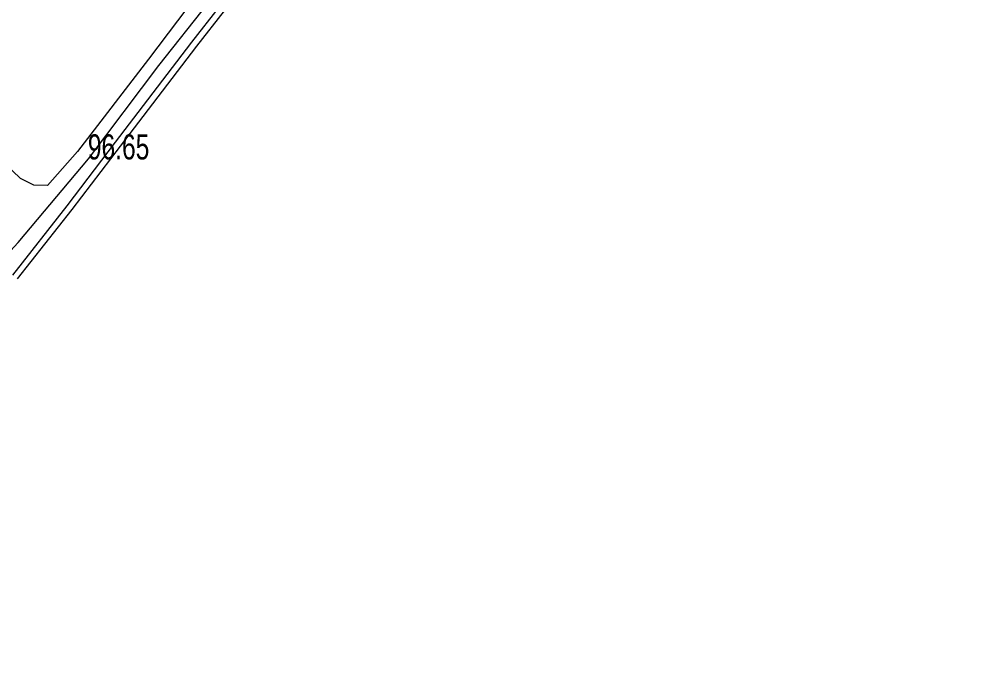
# Model space of a CAD drawing. Header units: metres. Extents: x 431726 to 434411, y 2469261 to 2472412.
# Drawn here: x 433284.7 to 433437.3, y 2469331.2 to 2469433 of the extents above; entities that cross this region are included whole.
import ezdxf

# ---------------------------------------------------------------- set-up
doc = ezdxf.new("R2010")
doc.units = ezdxf.units.M
doc.header["$MEASUREMENT"] = 0
for name, color, linetype, lineweight in [('CAO DO', 8, 'Continuous', 18), ('duong be tong-ks', 8, 'Continuous', 18), ('duongsat', 8, 'DUONG_SAT', 18)]:
    doc.layers.add(name, color=color, linetype=linetype, lineweight=lineweight)
doc.styles.get("Standard").update_dxf_attribs({"font": 'arial.ttf'})
doc.linetypes.add('DUONG_SAT', pattern='A,5,[130,ltypeshp.shx,S=0.75,R=0,X=0,Y=0],5', length=10)

msp = doc.modelspace()

# ---------------------------------------------------------------- linework, layer by layer
at = {"layer": 'duong be tong-ks', "color": 8, "linetype": 'Continuous', "lineweight": 0, "elevation": 92.05}
msp.add_lwpolyline([(433226.59, 2469331.22), (433238.74, 2469348.09), (433247.28, 2469359.38), (433255.36, 2469367.46), (433265.07, 2469376.58), (433273.18, 2469385.08), (433284.51, 2469397.4), (433295.72, 2469410.73), (433306.91, 2469425.57), (433314.8, 2469435.58), (433324.67, 2469449.45), (433330.88, 2469457.38), (433340.85, 2469471.84), (433346.12, 2469478.98), (433352.74, 2469487.78), (433359.79, 2469496.65), (433366.49, 2469505.08), (433374.99, 2469514.66), (433382.82, 2469523.78), (433387.86, 2469529.37), (433408.27, 2469548.53), (433423.12, 2469561.6), (433428.48, 2469567.04)], dxfattribs=at)
at = {"layer": 'duong be tong-ks', "color": 8, "linetype": 'Continuous', "lineweight": 0}
msp.add_lwpolyline([(433383.08, 2469528.59), (433383.08, 2469528.59), (433383.08, 2469528.59), (433383.08, 2469528.59), (433379.86, 2469525.13), (433372.43, 2469515.12), (433364.35, 2469506.23), (433357.34, 2469497.32), (433351.07, 2469489.17), (433343.72, 2469479.53), (433338.48, 2469472.06), (433329.24, 2469459.04), (433322.88, 2469450.28), (433313.04, 2469436.91), (433305.26, 2469426.61), (433294, 2469411.87), (433289.21, 2469406.45)], dxfattribs=at)
at = {"layer": 'duong be tong-ks', "color": 8, "lineweight": 0}
msp.add_lwpolyline([(433289.21, 2469406.45), (433289.21, 2469406.45), (433287.02, 2469406.51), (433284.91, 2469407.56), (433279.82, 2469412.42), (433277.12, 2469415.1), (433273.92, 2469417.81)], dxfattribs=at)
at = {"layer": 'duongsat', "color": 8, "lineweight": 0}
for points in [[(433283.66, 2469392.18), (433292.31, 2469403.24), (433300.01, 2469413.34), (433305.15, 2469420.09), (433312.18, 2469429.29), (433320.96, 2469440.6), (433340.24, 2469465.56), (433352.4, 2469480.42), (433367.31, 2469498.14), (433381.52, 2469514.25), (433389.84, 2469523.31), (433404.95, 2469539.13), (433415.65, 2469549.84), (433424.46, 2469558.71), (433434.67, 2469568.62), (433443.36, 2469576.71)], [(433284.45, 2469391.57), (433293.1, 2469402.63), (433300.81, 2469412.73), (433305.95, 2469419.48), (433312.97, 2469428.68), (433321.75, 2469439.99), (433341.03, 2469464.93), (433353.17, 2469479.78), (433368.07, 2469497.48), (433382.26, 2469513.58), (433390.57, 2469522.63), (433405.66, 2469538.43), (433416.36, 2469549.13), (433425.16, 2469558), (433435.36, 2469567.89), (433444.04, 2469575.98)]]:
    msp.add_lwpolyline(points, dxfattribs=at)

# ---------------------------------------------------------------- texts
at = {"layer": 'CAO DO', "color": 8, "lineweight": 0, "width": 0.7}
msp.add_text('96.65', height=4, dxfattribs=at).set_placement((433295.62, 2469410.61, 96.65))

doc.saveas('drawing.dxf')
